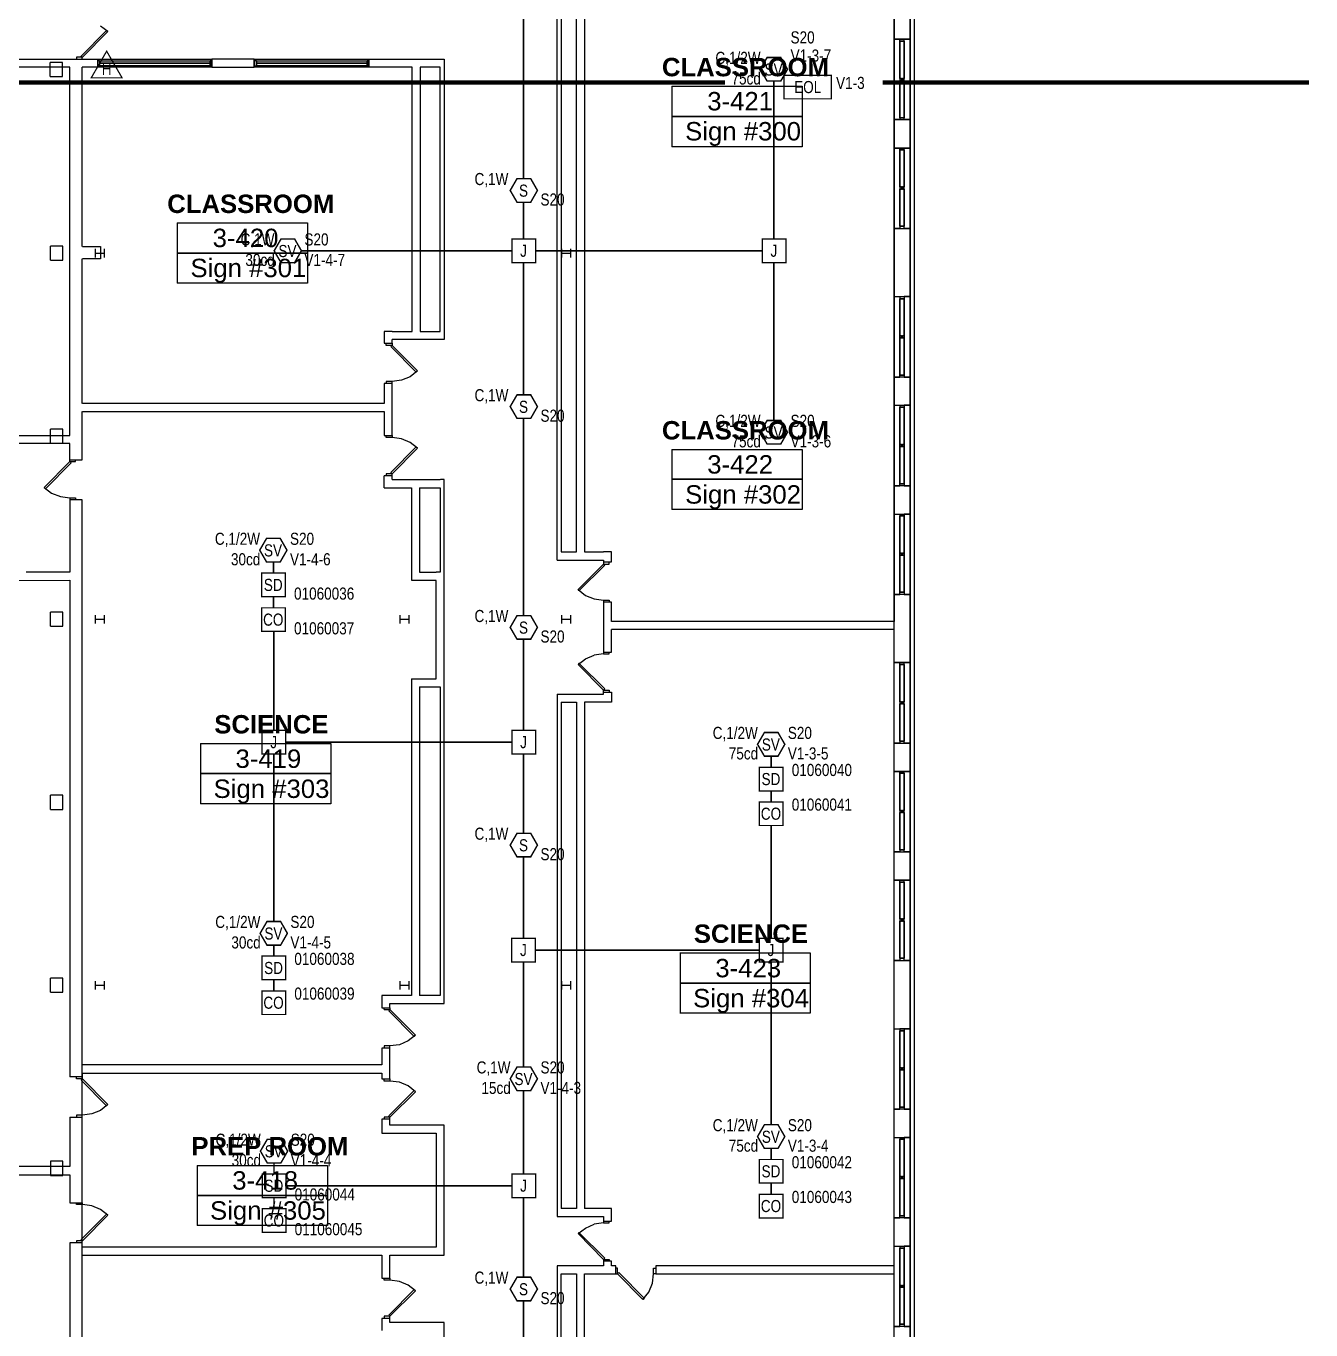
# Model space of a CAD drawing. Header units: inches. Extents: x 10004 to 17737, y 28227 to 35905.
# Drawn here: x 16164 to 17437, y 30074 to 31366 of the extents above; entities that cross this region are included whole.
import ezdxf
from ezdxf.enums import TextEntityAlignment as Align

# ---------------------------------------------------------------- set-up
doc = ezdxf.new("R2010")
doc.units = ezdxf.units.IN
doc.header["$LTSCALE"] = 0.25
doc.header["$MEASUREMENT"] = 0
for name, color, linetype in [('BACKGROUND', 8, 'Continuous'), ('CO DETECTOR', 1, 'Continuous'), ('CONDUIT', 6, 'Continuous'), ('DOOR HOLDER', 1, 'Continuous'), ('EOL', 1, 'Continuous'), ('JUNCTION BOX', 1, 'Continuous'), ('SMOKE DETECTOR', 1, 'Continuous'), ('SPEAKER', 1, 'Continuous'), ('SPEAKER STROBE', 1, 'Continuous')]:
    doc.layers.add(name, color=color, linetype=linetype)
doc.styles.add('Arial', font='arial.ttf', dxfattribs={"width": 0.8})
doc.styles.add('PDF Arial', font='arial.ttf')
doc.styles.add('PDF Arial Bold', font='arialbd.ttf')

# ---------------------------------------------------------------- blocks, each defined once
blk = doc.blocks.new('SIGA-COD')
at = {"layer": 'CO DETECTOR', "const_width": 1.3}
blk.add_lwpolyline([(-11.5, -11.7), (-11.5, 11.7), (11.9, 11.7), (11.9, -11.7)], close=True, dxfattribs=at)
at = {"layer": 'CO DETECTOR', "style": 'Arial', "width": 0.8}
blk.add_text('CO', height=12, dxfattribs=at).set_placement((0, 0), align=Align.MIDDLE)
for tag, p in [('ADDRESS', (20.6, 9)), ('ZONE', (20.6, -8.6))]:
    blk.add_attdef(tag, text='', height=12, dxfattribs=at).set_placement(p, align=Align.MIDDLE_LEFT)
blk.add_attdef('SUBSCRIPT', text='', height=12, dxfattribs=at).set_placement((-16.6, -9), align=Align.MIDDLE_RIGHT)
blk = doc.blocks.new('GC-S7')
at = {"layer": 'SPEAKER', "const_width": 1.46}
blk.add_lwpolyline([(13.8, 0.2), (7.1, 11.9), (-6.4, 11.9), (-13.2, 0.2), (-6.4, -11.5), (7.1, -11.5)], close=True, dxfattribs=at)
at = {"layer": 'SPEAKER', "style": 'Arial', "width": 0.8}
blk.add_text('S', height=12, dxfattribs=at).set_placement((0, 0), align=Align.MIDDLE)
for tag, p in [('C', (-15, 11.5)), ('1/2W', (-14.7, -8.8))]:
    blk.add_attdef(tag, text='', height=12, dxfattribs=at).set_placement(p, align=Align.MIDDLE_RIGHT)
blk.add_attdef('Speaker_Circuit', text='', height=12, dxfattribs=at).set_placement((16.8, -8.8), align=Align.MIDDLE_LEFT)
blk = doc.blocks.new('150X-AQN5')
at = {"layer": 'DOOR HOLDER', "const_width": 1.25}
blk.add_lwpolyline([(15.3, -8.8), (0, 17.6), (-15.3, -8.8)], close=True, dxfattribs=at)
at = {"layer": 'DOOR HOLDER', "style": 'Arial', "width": 0.8}
blk.add_text('H', height=12, dxfattribs=at).set_placement((0, 0), align=Align.MIDDLE)
blk.add_attdef('SUBSCRIPT', text='', height=12, dxfattribs=at).set_placement((11.4, 10.5), align=Align.MIDDLE_LEFT)
blk = doc.blocks.new('GC-S7VM')
at = {"layer": 'SPEAKER STROBE', "const_width": 1.46}
blk.add_lwpolyline([(13.8, 0.2), (7.1, 11.9), (-6.4, 11.9), (-13.2, 0.2), (-6.4, -11.5), (7.1, -11.5)], close=True, dxfattribs=at)
at = {"layer": 'SPEAKER STROBE', "style": 'Arial', "width": 0.8}
blk.add_text('SV', height=12, dxfattribs=at).set_placement((0, 0), align=Align.MIDDLE)
for tag, p in [('C', (-12.9, 11.5)), ('CANDELA', (-12.6, -8.8)), ('1/2W', (-12.6, -29.2))]:
    blk.add_attdef(tag, text='', height=12, dxfattribs=at).set_placement(p, align=Align.MIDDLE_RIGHT)
for tag, p in [('Speaker_Circuit', (16.8, 11.5)), ('Visual_Circuit', (16.8, -8.8))]:
    blk.add_attdef(tag, text='', height=12, dxfattribs=at).set_placement(p, align=Align.MIDDLE_LEFT)
blk = doc.blocks.new('SIGA-PD')
at = {"layer": 'SMOKE DETECTOR', "const_width": 1.3}
blk.add_lwpolyline([(-11.5, -11.7), (-11.5, 11.7), (11.9, 11.7), (11.9, -11.7)], close=True, dxfattribs=at)
at = {"layer": 'SMOKE DETECTOR', "style": 'Arial', "width": 0.8}
blk.add_text('SD', height=12, dxfattribs=at).set_placement((0, 0), align=Align.MIDDLE)
for tag, p in [('ADDRESS', (20.6, 9)), ('ZONE', (20.6, -8.6))]:
    blk.add_attdef(tag, text='', height=12, dxfattribs=at).set_placement(p, align=Align.MIDDLE_LEFT)
blk.add_attdef('SUBSCRIPT', text='', height=12, dxfattribs=at).set_placement((-16.6, -9), align=Align.MIDDLE_RIGHT)
blk = doc.blocks.new('JUNCTION BOX')
at = {"const_width": 1.3}
blk.add_lwpolyline([(-11.5, -11.7), (-11.5, 11.7), (11.9, 11.7), (11.9, -11.7)], close=True, dxfattribs=at)
at = {"style": 'Arial', "width": 0.8}
blk.add_text('J', height=12, dxfattribs=at).set_placement((0, 0), align=Align.MIDDLE)
blk.add_attdef('SUBSCRIPT', text='', height=12, dxfattribs=at).set_placement((-16.6, -9), align=Align.MIDDLE_RIGHT)
blk = doc.blocks.new('EOLR')
at = {"layer": 'EOL', "const_width": 1.25}
blk.add_lwpolyline([(-23.4, 11.7), (23.4, 11.7), (23.4, -11.7), (-23.4, -11.7)], close=True, dxfattribs=at)
at = {"layer": 'EOL', "style": 'Arial', "width": 0.8}
blk.add_text('EOL', height=12, dxfattribs=at).set_placement((0, 0), align=Align.MIDDLE)
for tag, p in [('CIRCUIT#', (28.6, 10.9)), ('EOL_VALUE', (28.9, -9.4))]:
    blk.add_attdef(tag, text='', height=12, dxfattribs=at).set_placement(p, align=Align.MIDDLE_LEFT)

msp = doc.modelspace()

# ---------------------------------------------------------------- linework, layer by layer
at = {"lineweight": 0, "const_width": 4}
for points in [[(15716, 31309.8), (16856.6, 31309.8)], [(15716, 31309.8), (16856.6, 31309.8)], [(17012.5, 31309.8), (17434.8, 31309.8)], [(17012.5, 31309.8), (17434.8, 31309.8)]]:
    msp.add_lwpolyline(points, dxfattribs=at)
at = {"layer": 'BACKGROUND'}
for points in [[(17044.1, 28953), (17044.1, 31496.3), (17039.9, 31492.2)], [(17040, 31492.1), (17040, 28957.2)], [(17024.1, 31480.1), (16962.6, 31480.1), (17024.1, 31480.1), (17024.1, 31460.3), (17024.1, 31380.7), (17024.1, 31352.6), (17024.1, 31273), (17024.1, 31244.9), (17024.1, 31165.3), (17024.1, 31097.8), (17024.1, 31018.1), (17024.1, 30990.1), (17024.1, 30910.4), (17024.1, 30882.4), (17024.1, 30802.7), (17024.1, 30776), (16744, 30776)], [(16690.2, 30836.8), (16690.2, 30844.8), (16690.2, 31413.5), (16690.2, 31421.4)], [(16694.3, 30844.8), (16709.3, 30844.8), (16709.3, 31413.5), (16694.3, 31413.5)], [(16694.3, 31413.5), (16694.3, 30844.8)], [(16717.3, 31413.5), (16717.3, 30844.8)], [(17040, 30010.1), (17040, 30077.6), (17040, 30157.3), (17040, 30185.3), (17040, 30265), (17040, 30293), (17040, 30372.6), (17040, 30440.2), (17040, 30519.8), (17040, 30547.9), (17040, 30627.5), (17040, 30655.5), (17040, 30735.2), (17040, 30802.7), (17040, 30882.4), (17040, 30910.4), (17040, 30990.1), (17040, 31018.1), (17040, 31097.7), (17040, 31165.3), (17040, 31244.9), (17040, 31273), (17040, 31352.6), (17040, 31380.6)], [(16218.7, 31336), (16243.8, 31361.2)], [(16243.8, 31361.2), (16245.1, 31360.3), (16220, 31334.8)], [(16245.1, 31360.3), (16237.8, 31365.7)], [(17024, 31352.6), (17040, 31352.6), (17033.9, 31352.6)], [(17029.8, 31313.7), (17029.8, 31350.7), (17029.8, 31313.7), (17029.8, 31350.7), (17029.8, 31352.6), (17024.1, 31352.6)], [(17033.9, 31350.7), (17033.9, 31313.8), (17032.4, 31313.8), (17033.9, 31313.8), (17033.9, 31350.7), (17029.8, 31350.7), (17033.9, 31350.7), (17033.9, 31352.6), (17029.8, 31352.6)], [(17029.8, 31350.7), (17029.8, 31313.7), (17029.8, 31311.8)], [(17029.8, 31313.8), (17033.9, 31313.8), (17033.9, 31350.7), (17029.8, 31350.7), (17033.9, 31350.7), (17033.9, 31313.8)], [(15879.1, 31332.9), (16207.5, 31332.9)], [(16188.1, 31315.7), (16200.2, 31315.7), (16200.2, 31329.7), (16188.1, 31329.7)], [(16188.1, 31315.6), (16188.1, 31329.7)], [(16207.5, 31332.9), (16219.9, 31332.9), (16219.9, 31334.8), (16214.2, 31334.8)], [(16214.2, 31334.8), (16214.2, 31332.9)], [(16219.9, 31334.8), (16218.7, 31336.1)], [(16219.9, 31332.9), (16234.9, 31332.9), (16234.9, 31331.3), (16234.9, 31326.2), (16234.9, 31324.9), (16219.9, 31324.9)], [(16234.9, 31332.9), (16348.3, 31332.9), (16348.3, 31324.9), (16234.9, 31324.9)], [(16234.9, 31332.9), (16234.9, 31324.9)], [(16234.9, 31326.2), (16236.8, 31326.2), (16236.8, 31331.3), (16236.8, 31326.2)], [(16236.8, 31331.3), (16234.9, 31331.3)], [(16236.8, 31331.3), (16346.4, 31331.3), (16346.4, 31326.2), (16236.8, 31326.2)], [(16348.3, 31332.9), (16348.3, 31331.3), (16346.4, 31331.3)], [(16346.4, 31326.2), (16346.4, 31331.3)], [(16348.3, 31324.9), (16390.1, 31324.9), (16390.1, 31326.2), (16390.1, 31331.3), (16390.1, 31332.9), (16348.3, 31332.9)], [(16348.3, 31326.2), (16348.3, 31331.3)], [(16390, 31332.9), (16503.8, 31332.9), (16503.8, 31324.9), (16390, 31324.9)], [(16390.1, 31332.9), (16390.1, 31324.9)], [(16390.1, 31326.2), (16392.3, 31326.2), (16392.3, 31331.3), (16392.3, 31326.2)], [(16392.3, 31331.3), (16390.1, 31331.3)], [(16392.3, 31331.3), (16501.9, 31331.3), (16501.9, 31326.2), (16392.3, 31326.2)], [(16503.8, 31332.9), (16503.8, 31331.3), (16501.9, 31331.3)], [(16501.9, 31326.2), (16501.9, 31331.3)], [(16503.8, 31332.9), (16578.4, 31332.9), (16578.4, 31324.9), (16578.4, 31063.3), (16578.4, 31055.4), (16526.7, 31055.4)], [(16503.8, 31326.2), (16503.8, 31331.3)], [(15879.1, 30960.1), (16207.5, 30960.1), (16207.5, 31324.9), (15879.1, 31324.9)], [(16219.9, 31147.4), (16219.9, 31324.9)], [(16346.4, 31329.1), (16236.8, 31329.1), (16346.4, 31329.1), (16346.4, 31328.7), (16236.8, 31328.7)], [(16236.8, 31329), (16236.8, 31328.7)], [(16346.4, 31326.2), (16348.3, 31326.2), (16348.3, 31324.9)], [(16501.9, 31329), (16392.3, 31329), (16501.9, 31329), (16501.9, 31328.7), (16392.3, 31328.7)], [(16392.3, 31329), (16392.3, 31328.7)], [(16501.9, 31326.2), (16503.8, 31326.2), (16503.8, 31324.9)], [(16526.7, 31063.3), (16546.5, 31063.3), (16546.5, 31324.9), (16503.8, 31324.9)], [(16554.4, 31063.3), (16574.5, 31063.3), (16574.5, 31324.9), (16554.4, 31324.9)], [(16554.5, 31324.9), (16554.5, 31063.3)], [(16803.9, 31306.1), (16932.9, 31306.1), (16932.9, 31276.2), (16803.9, 31276.2), (16932.9, 31276.2), (16932.9, 31246.2), (16803.9, 31246.2)], [(16803.9, 31306.1), (16803.9, 31276.1), (16803.9, 31246.2)], [(17029.8, 31274.9), (17029.8, 31311.8), (17029.8, 31274.9), (17029.8, 31311.8), (17029.8, 31274.9), (17029.8, 31273), (17024.1, 31273)], [(17031.4, 31313.8), (17029.8, 31313.8), (17031.4, 31313.8), (17031.4, 31311.8), (17029.8, 31311.8), (17031.4, 31311.8), (17029.8, 31311.8)], [(17029.8, 31313.8), (17031.4, 31313.8), (17031.4, 31311.8)], [(17029.8, 31273), (17033.9, 31273), (17033.9, 31274.9), (17029.8, 31274.9), (17033.9, 31274.9), (17033.9, 31311.8), (17029.8, 31311.8)], [(17033.9, 31274.9), (17029.8, 31274.9), (17033.9, 31274.9), (17033.9, 31311.8), (17032.4, 31311.8)], [(17033.9, 31311.8), (17033.9, 31274.9), (17033.9, 31311.8), (17032.4, 31311.8), (17033.9, 31311.8), (17033.9, 31313.8), (17032.4, 31313.8)], [(17024, 31273), (17040, 31273), (17033.9, 31273)], [(17024, 31244.9), (17040, 31244.9), (17033.9, 31244.9)], [(17029.8, 31206.4), (17029.8, 31243), (17029.8, 31206.4), (17029.8, 31243), (17029.8, 31244.9), (17024.1, 31244.9)], [(17033.9, 31243), (17033.9, 31206.4), (17032.4, 31206.4), (17033.9, 31206.4), (17033.9, 31243), (17029.8, 31243), (17033.9, 31243), (17033.9, 31244.9), (17029.8, 31244.9)], [(17029.8, 31243), (17029.8, 31206.4), (17029.8, 31204.2)], [(17029.8, 31206.4), (17033.9, 31206.4), (17033.9, 31243), (17029.8, 31243), (17033.9, 31243), (17033.9, 31206.4)], [(17029.8, 31167.5), (17029.8, 31204.2), (17029.8, 31167.5), (17029.8, 31204.2), (17029.8, 31167.5), (17029.8, 31165.3), (17024.1, 31165.3)], [(17031.4, 31206.4), (17029.8, 31206.4), (17031.4, 31206.4), (17031.4, 31204.2), (17029.8, 31204.2), (17031.4, 31204.2), (17029.8, 31204.2)], [(17029.8, 31206.4), (17031.4, 31206.4), (17031.4, 31204.2)], [(17029.8, 31165.3), (17033.9, 31165.3), (17033.9, 31167.5), (17029.8, 31167.5), (17033.9, 31167.5), (17033.9, 31204.2), (17029.8, 31204.2)], [(17033.9, 31167.5), (17029.8, 31167.5), (17033.9, 31167.5), (17033.9, 31204.2), (17032.4, 31204.2)], [(17033.9, 31204.2), (17033.9, 31167.5), (17033.9, 31204.2), (17032.4, 31204.2), (17033.9, 31204.2), (17033.9, 31206.4), (17032.4, 31206.4)], [(16313.9, 31170.7), (16442.9, 31170.7), (16442.9, 31140.7), (16313.9, 31140.7), (16442.9, 31140.7), (16442.9, 31111.1), (16313.9, 31111.1)], [(16313.9, 31170.7), (16313.9, 31140.8), (16313.9, 31111.1)], [(17024, 31165.3), (17040, 31165.3), (17033.9, 31165.3)], [(16188.4, 31133.8), (16200.5, 31133.8), (16200.5, 31147.8), (16188.4, 31147.8)], [(16188.4, 31133.8), (16188.4, 31147.8)], [(16220, 31147.5), (16237.8, 31147.5), (16237.8, 31135), (16220, 31135)], [(16233, 31136.6), (16233, 31144.9)], [(16233, 31140.8), (16241.9, 31140.8)], [(16241.9, 31136.6), (16241.9, 31144.9)], [(16694.9, 31136.6), (16694.9, 31144.9)], [(16694.9, 31140.8), (16703.9, 31140.8)], [(16703.9, 31136.6), (16703.9, 31144.9)], [(16219.9, 30992), (16219.9, 31135)], [(17024, 31097.7), (17040, 31097.7), (17033.9, 31097.7)], [(17024.1, 31097.7), (17029.8, 31097.7), (17029.8, 31095.5), (17029.8, 31058.9), (17029.8, 31095.5), (17029.8, 31058.9), (17029.8, 31095.5)], [(17029.8, 31097.8), (17033.9, 31097.8), (17033.9, 31095.5), (17029.8, 31095.5), (17033.9, 31095.5), (17029.8, 31095.5), (17033.9, 31095.5), (17033.9, 31058.9), (17032.4, 31058.9), (17033.9, 31058.9), (17033.9, 31057), (17032.4, 31057), (17033.9, 31057), (17032.4, 31057)], [(17029.8, 31058.9), (17033.9, 31058.9), (17033.9, 31095.5), (17033.9, 31058.9)], [(17032.4, 31058.9), (17033.9, 31058.9), (17033.9, 31095.5)], [(16518.8, 31063.3), (16518.8, 31051.6)], [(16526.7, 31063.3), (16518.8, 31063.3)], [(17031.4, 31057), (17029.8, 31057), (17031.4, 31057), (17031.4, 31058.9), (17029.8, 31058.9), (17031.4, 31058.9), (17029.8, 31058.9)], [(17029.8, 31020), (17029.8, 31057), (17029.8, 31058.9)], [(17031.4, 31058.9), (17031.4, 31057), (17029.8, 31057)], [(16518.8, 31051.6), (16526.7, 31051.6), (16526.7, 31055.4)], [(16526.7, 31051.6), (16526.7, 31049.3), (16521, 31049.3)], [(16521, 31049.3), (16521, 31051.5)], [(16526.7, 31049.3), (16525.5, 31048.4)], [(16525.5, 31048.4), (16550.6, 31022.9)], [(16550.7, 31022.9), (16551.9, 31024.2), (16526.8, 31049.3)], [(17024.1, 31018.1), (17029.8, 31018.1), (17029.8, 31020), (17029.8, 31057), (17029.8, 31020), (17029.8, 31057)], [(17029.8, 31057), (17033.9, 31057), (17033.9, 31020), (17029.8, 31020), (17033.9, 31020), (17033.9, 31018.1), (17029.8, 31018.1)], [(17033.9, 31020), (17033.9, 31057)], [(16551.9, 31024.2), (16544.6, 31018.4)], [(16518.8, 31011.7), (16518.8, 30992), (16220, 30992)], [(16518.8, 30960.1), (16526.7, 30960.1), (16526.7, 31011.7), (16518.8, 31011.7)], [(16521, 31013.6), (16521, 31011.7)], [(16526.7, 31011.7), (16526.7, 31013.6), (16521, 31013.6)], [(16536, 31014.9), (16526.7, 31013.6)], [(16544.6, 31018.4), (16536, 31014.9)], [(17033.9, 31018.1), (17040, 31018.1), (17024, 31018.1)], [(16207.5, 30936.2), (16219.9, 30936.2), (16219.9, 30984)], [(16220, 30984), (16518.8, 30984), (16518.8, 30960.1)], [(17024, 30990.1), (17040, 30990.1), (17033.9, 30990.1)], [(17024.1, 30990.1), (17029.8, 30990.1), (17029.8, 30988.2), (17029.8, 30951.2), (17029.8, 30988.2), (17029.8, 30951.2), (17029.8, 30988.2)], [(17029.8, 30990.1), (17033.9, 30990.1), (17033.9, 30988.2), (17029.8, 30988.2), (17033.9, 30988.2), (17029.8, 30988.2), (17033.9, 30988.2), (17033.9, 30951.2), (17032.4, 30951.2), (17033.9, 30951.2), (17033.9, 30949.3), (17032.4, 30949.3), (17033.9, 30949.3), (17032.4, 30949.3)], [(17029.8, 30951.2), (17033.9, 30951.2), (17033.9, 30988.2), (17033.9, 30951.2)], [(17032.4, 30951.2), (17033.9, 30951.2), (17033.9, 30988.2)], [(16188.4, 30952.5), (16200.5, 30952.5), (16200.5, 30966.5), (16188.4, 30966.5)], [(16188.4, 30952.5), (16188.4, 30966.5)], [(16521, 30958.2), (16521, 30960.1)], [(16526.7, 30960.1), (16526.7, 30958.2), (16521, 30958.2)], [(16536, 30956.9), (16526.7, 30958.2)], [(16544.6, 30953.4), (16536, 30956.9)], [(16182.1, 30908.8), (16207.5, 30934.3), (16207.5, 30936.2), (16207.5, 30952.2), (15978.8, 30952.2)], [(16525.5, 30923.5), (16550.6, 30949)], [(16550.7, 30949), (16551.9, 30947.7), (16526.8, 30922.2)], [(16551.9, 30947.7), (16544.6, 30953.4)], [(16803.9, 30946.4), (16932.9, 30946.4), (16932.9, 30916.8), (16803.9, 30916.8), (16932.9, 30916.8), (16932.9, 30886.8), (16803.9, 30886.8)], [(16803.9, 30946.4), (16803.9, 30916.8), (16803.9, 30886.8)], [(17024.1, 30910.4), (17029.8, 30910.4), (17029.8, 30912.3), (17029.8, 30949.3), (17029.8, 30912.3), (17029.8, 30949.3)], [(17031.4, 30949.3), (17029.8, 30949.3), (17031.4, 30949.3), (17031.4, 30951.2), (17029.8, 30951.2), (17031.4, 30951.2), (17029.8, 30951.2)], [(17029.8, 30912.3), (17029.8, 30949.3), (17029.8, 30951.2)], [(17031.4, 30951.2), (17031.4, 30949.3), (17029.8, 30949.3)], [(17029.8, 30949.3), (17033.9, 30949.3), (17033.9, 30912.3), (17029.8, 30912.3), (17033.9, 30912.3), (17033.9, 30910.4), (17029.8, 30910.4)], [(17033.9, 30912.3), (17033.9, 30949.3)], [(16207.5, 30934.3), (16208.8, 30933), (16183.3, 30907.5)], [(16207.5, 30934.3), (16213.2, 30934.3), (16213.2, 30936.2)], [(16518.8, 30908.5), (16518.8, 30916.5), (16518.8, 30920.3)], [(16526.7, 30916.5), (16526.7, 30920.3), (16518.8, 30920.3)], [(16521, 30922.2), (16521, 30920.3)], [(16526.7, 30920.3), (16526.7, 30922.2), (16521, 30922.2)], [(16524.5, 30397.5), (16578.4, 30397.5), (16578.4, 30405.5), (16578.4, 30711.3), (16578.4, 30719.3), (16578.4, 30824.7), (16578.4, 30916.5), (16574.6, 30916.5)], [(16526.7, 30922.2), (16525.5, 30923.5)], [(16526.7, 30916.5), (16574.5, 30916.5)], [(16183.3, 30907.5), (16182, 30908.8)], [(16182, 30908.8), (16189.4, 30903.1)], [(16189.4, 30903.1), (16198.3, 30899.6)], [(16518.8, 30908.5), (16545.8, 30908.5), (16545.8, 30824.7), (16545.8, 30816.8)], [(16553.8, 30908.5), (16574.5, 30908.5), (16574.5, 30824.7), (16570.4, 30824.7)], [(16553.8, 30908.5), (16553.8, 30824.7)], [(17033.9, 30910.4), (17040, 30910.4), (17024, 30910.4)], [(16198.3, 30899.6), (16207.5, 30898.3), (16207.5, 30896.4), (16207.5, 30824.7), (16164.2, 30824.7)], [(16207.5, 30898.3), (16213.2, 30898.3), (16213.2, 30896.4)], [(16219.9, 30896.4), (16207.5, 30896.4)], [(17024, 30882.4), (17040, 30882.4), (17033.9, 30882.4)], [(17024.1, 30882.4), (17029.8, 30882.4), (17029.8, 30880.5), (17029.8, 30843.5), (17029.8, 30880.5), (17029.8, 30843.5), (17029.8, 30880.5)], [(17029.8, 30882.4), (17033.9, 30882.4), (17033.9, 30880.5), (17029.8, 30880.5), (17033.9, 30880.5), (17029.8, 30880.5), (17033.9, 30880.5), (17033.9, 30843.5), (17032.4, 30843.5), (17033.9, 30843.5), (17033.9, 30841.6), (17032.4, 30841.6), (17033.9, 30841.6), (17032.4, 30841.6)], [(17029.8, 30843.5), (17033.9, 30843.5), (17033.9, 30880.5), (17033.9, 30843.5)], [(17032.4, 30843.5), (17033.9, 30843.5), (17033.9, 30880.5)], [(16717.3, 30844.8), (16736.1, 30844.8)], [(16736, 30834.9), (16744, 30834.9), (16744, 30844.8), (16736, 30844.8)], [(17024.1, 30802.7), (17029.8, 30802.7), (17029.8, 30805), (17029.8, 30841.6), (17029.8, 30805), (17029.8, 30841.6)], [(17031.4, 30841.6), (17029.8, 30841.6), (17031.4, 30841.6), (17031.4, 30843.5), (17029.8, 30843.5), (17031.4, 30843.5), (17029.8, 30843.5)], [(17029.8, 30805), (17029.8, 30841.6), (17029.8, 30843.5)], [(17031.4, 30843.5), (17031.4, 30841.6), (17029.8, 30841.6)], [(17029.8, 30841.6), (17033.9, 30841.6), (17033.9, 30805), (17029.8, 30805), (17033.9, 30805), (17033.9, 30802.7), (17029.8, 30802.7)], [(17033.9, 30805), (17033.9, 30841.6)], [(16690.2, 30836.8), (16736.1, 30836.8), (16736.1, 30834.9), (16736.1, 30832.7), (16710.9, 30807.5)], [(16736.1, 30832.7), (16737.3, 30831.7), (16711.8, 30806.2)], [(16736, 30832.7), (16741.8, 30832.7), (16741.8, 30834.9)], [(16207.5, 30816.8), (16207.5, 30324.9)], [(16545.8, 30719.3), (16570.4, 30719.3), (16570.4, 30816.7), (16545.8, 30816.7)], [(16553.8, 30824.7), (16570.4, 30824.7)], [(16711.8, 30806.2), (16710.9, 30807.5)], [(16710.9, 30807.5), (16718.2, 30801.8)], [(16718.2, 30801.8), (16726.8, 30798.3)], [(17033.9, 30802.7), (17040, 30802.7), (17024, 30802.7)], [(16726.8, 30798.3), (16736.1, 30797), (16736.1, 30795.1), (16736.1, 30745.7), (16736.1, 30743.8), (16726.8, 30742.5)], [(16736, 30797), (16741.8, 30797), (16741.8, 30795.1)], [(16744, 30776), (16744, 30795.1), (16736, 30795.1)], [(16188.4, 30771.2), (16200.5, 30771.2), (16200.5, 30785.2), (16188.4, 30785.2)], [(16188.4, 30771.2), (16188.4, 30785.2)], [(16233, 30774.1), (16233, 30782.3)], [(16233, 30778.2), (16241.9, 30778.2)], [(16241.9, 30774.1), (16241.9, 30782.3)], [(16534.7, 30774.1), (16534.7, 30782.3)], [(16534.7, 30778.2), (16543.6, 30778.2)], [(16543.6, 30774.1), (16543.6, 30782.3)], [(16694.9, 30774.1), (16694.9, 30782.3)], [(16694.9, 30778.2), (16703.9, 30778.2)], [(16703.9, 30774.1), (16703.9, 30782.3)], [(16736, 30745.7), (16744, 30745.7), (16744, 30768)], [(17024.1, 30010.1), (17024.1, 30077.6), (17024.1, 30157.3), (17024.1, 30185.3), (17024.1, 30265), (17024.1, 30293), (17024.1, 30372.7), (17024.1, 30440.2), (17024.1, 30519.8), (17024.1, 30547.9), (17024.1, 30627.5), (17024.1, 30655.6), (17024.1, 30735.2), (17024.1, 30768), (16744, 30768)], [(16710.9, 30733.3), (16718.2, 30739)], [(16718.2, 30739), (16726.8, 30742.5)], [(16736, 30743.8), (16741.8, 30743.8), (16741.8, 30745.7)], [(17024, 30735.2), (17040, 30735.2), (17033.9, 30735.2)], [(17029.8, 30696.3), (17029.8, 30733.3), (17029.8, 30696.3), (17029.8, 30733.3), (17029.8, 30735.2), (17024.1, 30735.2)], [(17033.9, 30733.3), (17033.9, 30696.3), (17032.4, 30696.3), (17033.9, 30696.3), (17033.9, 30733.3), (17029.8, 30733.3), (17033.9, 30733.3), (17033.9, 30735.2), (17029.8, 30735.2)], [(16690.2, 30704), (16736.1, 30704), (16736.1, 30705.9), (16736.1, 30708.1), (16710.9, 30733.3)], [(16711.8, 30734.6), (16710.9, 30733.3)], [(16736.1, 30708.1), (16737.3, 30709.1), (16711.8, 30734.6)], [(17029.8, 30733.3), (17029.8, 30696.3), (17029.8, 30694.4)], [(17029.8, 30696.3), (17033.9, 30696.3), (17033.9, 30733.3), (17029.8, 30733.3), (17033.9, 30733.3), (17033.9, 30696.3)], [(16545.8, 30719.3), (16545.8, 30711.3), (16545.8, 30405.5), (16524.5, 30405.5)], [(16553.8, 30711.3), (16574.5, 30711.3), (16574.5, 30405.5), (16553.8, 30405.5)], [(16553.8, 30711.3), (16553.8, 30405.5)], [(16690.2, 30704), (16690.2, 30696), (16690.2, 30194.6), (16690.2, 30186.6)], [(16736, 30705.9), (16744, 30705.9), (16744, 30704), (16744, 30696), (16717.2, 30696)], [(16736, 30708.1), (16741.8, 30708.1), (16741.8, 30705.9)], [(16694.3, 30696), (16709.3, 30696), (16709.3, 30194.6), (16694.3, 30194.6)], [(16694.3, 30696), (16694.3, 30194.6)], [(16717.3, 30696), (16717.3, 30194.6)], [(17029.8, 30657.5), (17029.8, 30694.4), (17029.8, 30657.5), (17029.8, 30694.4), (17029.8, 30657.5), (17029.8, 30655.6), (17024.1, 30655.6)], [(17031.4, 30696.3), (17029.8, 30696.3), (17031.4, 30696.3), (17031.4, 30694.4), (17029.8, 30694.4), (17031.4, 30694.4), (17029.8, 30694.4)], [(17029.8, 30696.3), (17031.4, 30696.3), (17031.4, 30694.4)], [(17029.8, 30655.6), (17033.9, 30655.6), (17033.9, 30657.5), (17029.8, 30657.5), (17033.9, 30657.5), (17033.9, 30694.4), (17029.8, 30694.4)], [(17033.9, 30657.5), (17029.8, 30657.5), (17033.9, 30657.5), (17033.9, 30694.4), (17032.4, 30694.4)], [(17033.9, 30694.4), (17033.9, 30657.5), (17033.9, 30694.4), (17032.4, 30694.4), (17033.9, 30694.4), (17033.9, 30696.3), (17032.4, 30696.3)], [(16336.8, 30655.2), (16336.8, 30625.3), (16336.8, 30595.3)], [(16336.9, 30655.2), (16465.9, 30655.2), (16465.9, 30625.3), (16336.9, 30625.3), (16465.9, 30625.3), (16465.9, 30595.3), (16336.9, 30595.3)], [(17024, 30655.5), (17040, 30655.5), (17033.9, 30655.5)], [(17024, 30627.5), (17040, 30627.5), (17033.9, 30627.5)], [(17029.8, 30588.6), (17029.8, 30625.6), (17029.8, 30588.6), (17029.8, 30625.6), (17029.8, 30627.5), (17024.1, 30627.5)], [(17033.9, 30625.6), (17033.9, 30588.7), (17032.4, 30588.7), (17033.9, 30588.7), (17033.9, 30625.6), (17029.8, 30625.6), (17033.9, 30625.6), (17033.9, 30627.5), (17029.8, 30627.5)], [(17029.8, 30625.6), (17029.8, 30588.6), (17029.8, 30586.7)], [(17029.8, 30588.7), (17033.9, 30588.7), (17033.9, 30625.6), (17029.8, 30625.6), (17033.9, 30625.6), (17033.9, 30588.7)], [(16188.4, 30589.9), (16188.4, 30604)], [(16188.4, 30589.9), (16200.5, 30589.9), (16200.5, 30603.9), (16188.4, 30603.9)], [(17029.8, 30549.8), (17029.8, 30586.7), (17029.8, 30549.8), (17029.8, 30586.7), (17029.8, 30549.8), (17029.8, 30547.9), (17024.1, 30547.9)], [(17031.4, 30588.7), (17029.8, 30588.7), (17031.4, 30588.7), (17031.4, 30586.7), (17029.8, 30586.7), (17031.4, 30586.7), (17029.8, 30586.7)], [(17029.8, 30588.7), (17031.4, 30588.7), (17031.4, 30586.7)], [(17029.8, 30547.9), (17033.9, 30547.9), (17033.9, 30549.8), (17029.8, 30549.8), (17033.9, 30549.8), (17033.9, 30586.7), (17029.8, 30586.7)], [(17033.9, 30549.8), (17029.8, 30549.8), (17033.9, 30549.8), (17033.9, 30586.7), (17032.4, 30586.7)], [(17033.9, 30586.7), (17033.9, 30549.8), (17033.9, 30586.7), (17032.4, 30586.7), (17033.9, 30586.7), (17033.9, 30588.7), (17032.4, 30588.7)], [(17024, 30547.9), (17040, 30547.9), (17033.9, 30547.9)], [(17024, 30519.8), (17040, 30519.8), (17033.9, 30519.8)], [(17029.8, 30481.3), (17029.8, 30517.9), (17029.8, 30481.3), (17029.8, 30517.9), (17029.8, 30519.8), (17024.1, 30519.8)], [(17033.9, 30517.9), (17033.9, 30481.3), (17032.4, 30481.3), (17033.9, 30481.3), (17033.9, 30517.9), (17029.8, 30517.9), (17033.9, 30517.9), (17033.9, 30519.8), (17029.8, 30519.8)], [(17029.8, 30517.9), (17029.8, 30481.3), (17029.8, 30479.1)], [(17029.8, 30481.3), (17033.9, 30481.3), (17033.9, 30517.9), (17029.8, 30517.9), (17033.9, 30517.9), (17033.9, 30481.3)], [(17029.8, 30442.4), (17029.8, 30479.1), (17029.8, 30442.4), (17029.8, 30479.1), (17029.8, 30442.4), (17029.8, 30440.2), (17024.1, 30440.2)], [(17031.4, 30481.3), (17029.8, 30481.3), (17031.4, 30481.3), (17031.4, 30479.1), (17029.8, 30479.1), (17031.4, 30479.1), (17029.8, 30479.1)], [(17029.8, 30481.3), (17031.4, 30481.3), (17031.4, 30479.1)], [(17029.8, 30440.2), (17033.9, 30440.2), (17033.9, 30442.4), (17029.8, 30442.4), (17033.9, 30442.4), (17033.9, 30479.1), (17029.8, 30479.1)], [(17033.9, 30442.4), (17029.8, 30442.4), (17033.9, 30442.4), (17033.9, 30479.1), (17032.4, 30479.1)], [(17033.9, 30479.1), (17033.9, 30442.4), (17033.9, 30479.1), (17032.4, 30479.1), (17033.9, 30479.1), (17033.9, 30481.3), (17032.4, 30481.3)], [(16811.8, 30447.8), (16940.9, 30447.8), (16940.9, 30417.9), (16811.8, 30417.9), (16940.9, 30417.9), (16940.9, 30387.9), (16811.8, 30387.9)], [(16811.9, 30447.8), (16811.9, 30417.9), (16811.9, 30387.9)], [(17024, 30440.2), (17040, 30440.2), (17033.9, 30440.2)], [(16188.4, 30408.7), (16200.5, 30408.7), (16200.5, 30422.7), (16188.4, 30422.7)], [(16188.4, 30408.7), (16188.4, 30422.7)], [(16233, 30411.5), (16233, 30419.8)], [(16233, 30415.7), (16241.9, 30415.7)], [(16241.9, 30411.5), (16241.9, 30419.8)], [(16534.7, 30411.5), (16534.7, 30419.8)], [(16534.7, 30415.7), (16543.6, 30415.7)], [(16543.6, 30411.5), (16543.6, 30419.8)], [(16694.9, 30411.5), (16694.9, 30419.8)], [(16694.9, 30415.7), (16703.9, 30415.7)], [(16703.9, 30411.5), (16703.9, 30419.8)], [(16524.5, 30405.5), (16516.5, 30405.5)], [(16516.6, 30405.5), (16516.6, 30393.4)], [(16516.5, 30393.4), (16524.5, 30393.4), (16524.5, 30397.5)], [(16518.8, 30391.5), (16518.8, 30393.4)], [(16524.5, 30393.4), (16524.5, 30391.4), (16518.8, 30391.4)], [(16524.5, 30391.4), (16523.5, 30390.2)], [(16523.5, 30390.2), (16548.7, 30365)], [(16548.7, 30365), (16550, 30366.3), (16524.5, 30391.5)], [(16550, 30366.3), (16542.7, 30360.6)], [(17024, 30372.6), (17040, 30372.6), (17033.9, 30372.6)], [(17024.1, 30372.6), (17029.8, 30372.6), (17029.8, 30370.4), (17029.8, 30333.8), (17029.8, 30370.4), (17029.8, 30333.8), (17029.8, 30370.4)], [(17029.8, 30372.7), (17033.9, 30372.7), (17033.9, 30370.4), (17029.8, 30370.4), (17033.9, 30370.4), (17029.8, 30370.4), (17033.9, 30370.4), (17033.9, 30333.8), (17032.4, 30333.8), (17033.9, 30333.8), (17033.9, 30331.9), (17032.4, 30331.9), (17033.9, 30331.9), (17032.4, 30331.9)], [(17029.8, 30333.8), (17033.9, 30333.8), (17033.9, 30370.4), (17033.9, 30333.8)], [(17032.4, 30333.8), (17033.9, 30333.8), (17033.9, 30370.4)], [(16516.6, 30353.5), (16516.6, 30336.7), (16220, 30336.7)], [(16516.5, 30323), (16524.5, 30323), (16524.5, 30353.5), (16516.5, 30353.5)], [(16518.8, 30355.8), (16518.8, 30353.5)], [(16524.5, 30353.5), (16524.5, 30355.8), (16518.8, 30355.8)], [(16534.1, 30356.7), (16524.5, 30355.8)], [(16542.7, 30360.6), (16534.1, 30356.7)], [(16219.9, 30324.9), (16207.5, 30324.9)], [(16219.9, 30328.7), (16219.9, 30324.9), (16219.9, 30323), (16214.2, 30323)], [(16214.2, 30323), (16214.2, 30324.9)], [(16219.9, 30323), (16218.7, 30321.7)], [(16220, 30328.7), (16516.6, 30328.7), (16516.6, 30323)], [(16243.8, 30296.2), (16245.1, 30297.5), (16220, 30323)], [(16518.8, 30320.7), (16518.8, 30323)], [(16524.5, 30323), (16524.5, 30320.7), (16518.8, 30320.7)], [(17024.1, 30293), (17029.8, 30293), (17029.8, 30294.9), (17029.8, 30331.9), (17029.8, 30294.9), (17029.8, 30331.9)], [(17031.4, 30331.9), (17029.8, 30331.9), (17031.4, 30331.9), (17031.4, 30333.8), (17029.8, 30333.8), (17031.4, 30333.8), (17029.8, 30333.8)], [(17029.8, 30294.9), (17029.8, 30331.9), (17029.8, 30333.8)], [(17031.4, 30333.8), (17031.4, 30331.9), (17029.8, 30331.9)], [(17029.8, 30331.9), (17033.9, 30331.9), (17033.9, 30294.9), (17029.8, 30294.9), (17033.9, 30294.9), (17033.9, 30293), (17029.8, 30293)], [(17033.9, 30294.9), (17033.9, 30331.9)], [(16218.7, 30321.7), (16243.8, 30296.2)], [(16523.5, 30286.3), (16548.7, 30311.5)], [(16534.1, 30319.8), (16524.5, 30320.7)], [(16548.7, 30311.5), (16550, 30310.2), (16524.5, 30285)], [(16542.7, 30315.9), (16534.1, 30319.8)], [(16550, 30310.2), (16542.7, 30315.9)], [(16245.1, 30297.5), (16237.8, 30291.7)], [(16207.5, 30285), (16207.5, 30236), (15879.1, 30236)], [(16207.5, 30285), (16219.9, 30285), (16219.9, 30287), (16214.2, 30287)], [(16214.2, 30287), (16214.2, 30285.1)], [(16229.2, 30288.2), (16220, 30287)], [(16237.8, 30291.7), (16229.2, 30288.2)], [(16518.8, 30285), (16518.8, 30283.1)], [(16524.5, 30283.1), (16524.5, 30285), (16518.8, 30285)], [(16524.5, 30285), (16523.5, 30286.3)], [(17033.9, 30293), (17040, 30293), (17024, 30293)], [(16524.5, 30277.1), (16524.5, 30283.1), (16516.5, 30283.1)], [(16516.6, 30283.1), (16516.6, 30277.1), (16516.6, 30269.1)], [(16524.5, 30148.4), (16578.4, 30148.4), (16578.4, 30156.3), (16578.4, 30277.1), (16570.4, 30277.1)], [(16570.4, 30277.1), (16524.5, 30277.1)], [(16516.5, 30269.1), (16570.4, 30269.1), (16570.4, 30156.3), (16219.9, 30156.3)], [(17024, 30265), (17040, 30265), (17033.9, 30265)], [(17024.1, 30265), (17029.8, 30265), (17029.8, 30263.1), (17029.8, 30226.1), (17029.8, 30263.1), (17029.8, 30226.1), (17029.8, 30263.1)], [(17029.8, 30265), (17033.9, 30265), (17033.9, 30263.1), (17029.8, 30263.1), (17033.9, 30263.1), (17029.8, 30263.1), (17033.9, 30263.1), (17033.9, 30226.1), (17032.4, 30226.1), (17033.9, 30226.1), (17033.9, 30224.2), (17032.4, 30224.2), (17033.9, 30224.2), (17032.4, 30224.2)], [(17029.8, 30226.1), (17033.9, 30226.1), (17033.9, 30263.1), (17033.9, 30226.1)], [(17032.4, 30226.1), (17033.9, 30226.1), (17033.9, 30263.1)], [(16188.4, 30227.4), (16200.5, 30227.4), (16200.5, 30241.4), (16188.4, 30241.4)], [(16188.4, 30241.4), (16188.4, 30227.4)], [(16333.7, 30237.3), (16462.7, 30237.3), (16462.7, 30207.6), (16333.7, 30207.6), (16462.7, 30207.6), (16462.7, 30177.7), (16333.7, 30177.7)], [(16333.7, 30237.2), (16333.7, 30207.6), (16333.7, 30177.7)], [(15879.1, 30228), (16207.5, 30228), (16207.5, 30200.3)], [(17024.1, 30185.3), (17029.8, 30185.3), (17029.8, 30187.2), (17029.8, 30224.2), (17029.8, 30187.2), (17029.8, 30224.2)], [(17031.4, 30224.2), (17029.8, 30224.2), (17031.4, 30224.2), (17031.4, 30226.1), (17029.8, 30226.1), (17031.4, 30226.1), (17029.8, 30226.1)], [(17029.8, 30187.2), (17029.8, 30224.2), (17029.8, 30226.1)], [(17031.4, 30226.1), (17031.4, 30224.2), (17029.8, 30224.2)], [(17029.8, 30224.2), (17033.9, 30224.2), (17033.9, 30187.2), (17029.8, 30187.2), (17033.9, 30187.2), (17033.9, 30185.3), (17029.8, 30185.3)], [(17033.9, 30187.2), (17033.9, 30224.2)], [(16207.5, 30200.3), (16219.9, 30200.3), (16219.9, 30198.4), (16214.2, 30198.4)], [(16214.2, 30198.4), (16214.2, 30200.3)], [(16229.2, 30197.1), (16220, 30198.4)], [(16237.8, 30193.6), (16229.2, 30197.1)], [(16245.1, 30187.9), (16237.8, 30193.6)], [(16736.1, 30194.6), (16717.3, 30194.6)], [(16736, 30182.1), (16744, 30182.1), (16744, 30194.6), (16736, 30194.6)], [(16218.7, 30163.7), (16243.8, 30189.1)], [(16243.8, 30189.2), (16245.1, 30187.9), (16220, 30162.4)], [(16690.2, 30186.6), (16736.1, 30186.6), (16736.1, 30182.1), (16736.1, 30180.2), (16726.8, 30179)], [(16736, 30180.2), (16741.8, 30180.2), (16741.8, 30182.1)], [(17033.9, 30185.3), (17040, 30185.3), (17024, 30185.3)], [(16710.9, 30169.7), (16736.1, 30144.2), (16736.1, 30142.3), (16736.1, 30137.9), (16690.2, 30137.9)], [(16710.9, 30169.7), (16718.2, 30175.1)], [(16711.8, 30170.7), (16710.9, 30169.7)], [(16736.1, 30144.2), (16737.3, 30145.5), (16711.8, 30170.7)], [(16718.2, 30175.1), (16726.8, 30179)], [(16207.5, 30160.5), (16207.5, 29693.1), (16188.1, 29693.1)], [(16219.9, 30160.5), (16207.5, 30160.5)], [(16214.2, 30162.4), (16214.2, 30160.5)], [(16219.9, 30156.3), (16219.9, 30160.5), (16219.9, 30162.4), (16214.2, 30162.4)], [(16219.9, 30162.4), (16218.7, 30163.7)], [(17024, 30157.3), (17040, 30157.3), (17033.9, 30157.3)], [(17024.1, 30157.3), (17029.8, 30157.3), (17029.8, 30155.4), (17029.8, 30118.4), (17029.8, 30155.4), (17029.8, 30118.4), (17029.8, 30155.4)], [(17029.8, 30157.3), (17033.9, 30157.3), (17033.9, 30155.4), (17029.8, 30155.4), (17033.9, 30155.4), (17029.8, 30155.4), (17033.9, 30155.4), (17033.9, 30118.4), (17032.4, 30118.4), (17033.9, 30118.4), (17033.9, 30116.5), (17032.4, 30116.5), (17033.9, 30116.5), (17032.4, 30116.5)], [(17029.8, 30118.4), (17033.9, 30118.4), (17033.9, 30155.4), (17033.9, 30118.4)], [(17032.4, 30118.4), (17033.9, 30118.4), (17033.9, 30155.4)], [(16220, 30148.4), (16516.6, 30148.4), (16516.6, 30125.4)], [(16516.5, 30125.4), (16524.5, 30125.4), (16524.5, 30148.4)], [(16736, 30144.2), (16741.8, 30144.2), (16741.8, 30142.3)], [(16744, 30137.9), (16744, 30142.3), (16736, 30142.3)], [(16690.2, 30137.8), (16690.2, 30129.9), (16690.2, 29956.6), (16690.2, 29948.6)], [(16694.3, 30129.9), (16709.3, 30129.9), (16709.3, 29956.6), (16694.3, 29956.6)], [(16694.3, 29956.6), (16694.3, 30129.9)], [(16717.3, 30129.9), (16748.2, 30129.9), (16748.2, 30137.9), (16744, 30137.9)], [(16717.3, 29956.6), (16717.3, 30129.9)], [(16748.2, 30129.9), (16750.1, 30129.9), (16750.1, 30135.6), (16748.2, 30135.6)], [(16750.1, 30129.9), (16751.3, 30131.2)], [(16775.2, 30104.4), (16750.1, 30129.9)], [(16751.4, 30131.2), (16776.5, 30105.7), (16775.3, 30104.4)], [(16784.8, 30120.7), (16785.8, 30129.9), (16785.8, 30135.6)], [(16788, 30137.9), (16788, 30129.9), (16785.8, 30129.9)], [(16785.8, 30135.6), (16788, 30135.6)], [(16788, 30129.9), (17024.1, 30129.9), (17024.1, 30137.9), (16788, 30137.9)], [(16518.8, 30123.5), (16518.8, 30125.4)], [(16524.5, 30125.4), (16524.5, 30123.5), (16518.8, 30123.5)], [(16534.1, 30122.2), (16524.5, 30123.5)], [(16542.7, 30118.7), (16534.1, 30122.2)], [(16550, 30113), (16542.7, 30118.7)], [(16780.9, 30111.7), (16784.8, 30120.6)], [(17024.1, 30077.6), (17029.8, 30077.6), (17029.8, 30079.9), (17029.8, 30116.5), (17029.8, 30079.9), (17029.8, 30116.5)], [(17031.4, 30116.5), (17029.8, 30116.5), (17031.4, 30116.5), (17031.4, 30118.4), (17029.8, 30118.4), (17031.4, 30118.4), (17029.8, 30118.4)], [(17029.8, 30079.9), (17029.8, 30116.5), (17029.8, 30118.4)], [(17031.4, 30118.4), (17031.4, 30116.5), (17029.8, 30116.5)], [(17029.8, 30116.5), (17033.9, 30116.5), (17033.9, 30079.9), (17029.8, 30079.9), (17033.9, 30079.9), (17033.9, 30077.6), (17029.8, 30077.6)], [(17033.9, 30079.9), (17033.9, 30116.5)], [(16523.5, 30088.8), (16548.7, 30114.3)], [(16548.7, 30114.3), (16550, 30113), (16524.5, 30087.8)], [(16775.2, 30104.4), (16781, 30111.7)], [(16524.5, 30081.8), (16524.5, 30085.6), (16516.5, 30085.6)], [(16516.6, 30085.6), (16516.6, 30081.8), (16516.6, 30073.8)], [(16518.8, 30087.8), (16518.8, 30085.6)], [(16524.5, 30085.6), (16524.5, 30087.8), (16518.8, 30087.8)], [(16524.5, 30087.8), (16523.5, 30088.8)], [(16530.6, 29569.8), (16578.4, 29569.8), (16578.4, 29577.8), (16578.4, 29623.7), (16578.4, 29631.6), (16578.4, 29737.1), (16578.4, 30073.8), (16578.4, 30081.8), (16524.5, 30081.8)], [(17033.9, 30077.6), (17040, 30077.6), (17024, 30077.6)]]:
    msp.add_lwpolyline(points, dxfattribs=at)
at = {"layer": 'BACKGROUND', "ltscale": 3.261676}
msp.add_lwpolyline([(17024.1, 28991.6), (17024.1, 31480.1)], dxfattribs=at)
at = {"layer": 'BACKGROUND'}
for points in [[(17031.4, 31350.7), (17032.3, 31350.7)], [(17032.3, 31313.7), (17032.3, 31311.8)], [(17032.3, 31274.9), (17031.4, 31274.9)], [(17031.4, 31243), (17032.3, 31243)], [(17032.3, 31206.4), (17032.3, 31204.2)], [(17032.3, 31167.5), (17031.4, 31167.5)], [(17031.4, 31095.5), (17032.3, 31095.5)], [(17032.3, 31058.9), (17032.3, 31057)], [(17033.9, 31057), (17033.9, 31020), (17029.8, 31020), (17033.9, 31020)], [(17032.3, 31020), (17031.4, 31020)], [(17031.4, 30988.2), (17032.3, 30988.2)], [(17033.9, 30949.3), (17033.9, 30912.3), (17029.8, 30912.3), (17033.9, 30912.3)], [(17032.3, 30951.2), (17032.3, 30949.3)], [(17032.3, 30912.3), (17031.4, 30912.3)], [(17031.4, 30880.5), (17032.3, 30880.5)], [(17033.9, 30841.6), (17033.9, 30805), (17029.8, 30805), (17033.9, 30805)], [(17032.3, 30843.5), (17032.3, 30841.6)], [(17032.3, 30805), (17031.4, 30805)], [(17031.4, 30733.3), (17032.3, 30733.3)], [(17032.3, 30696.3), (17032.3, 30694.4)], [(17032.3, 30657.5), (17031.4, 30657.5)], [(17031.4, 30625.6), (17032.3, 30625.6)], [(17032.3, 30588.6), (17032.3, 30586.7)], [(17032.3, 30549.8), (17031.4, 30549.8)], [(17031.4, 30517.9), (17032.3, 30517.9)], [(17032.3, 30481.3), (17032.3, 30479.1)], [(17032.3, 30442.4), (17031.4, 30442.4)], [(17031.4, 30370.4), (17032.3, 30370.4)], [(17033.9, 30331.9), (17033.9, 30294.9), (17029.8, 30294.9), (17033.9, 30294.9)], [(17032.3, 30333.8), (17032.3, 30331.9)], [(17032.3, 30294.9), (17031.4, 30294.9)], [(17031.4, 30263.1), (17032.3, 30263.1)], [(17033.9, 30224.2), (17033.9, 30187.2), (17029.8, 30187.2), (17033.9, 30187.2)], [(17032.3, 30226.1), (17032.3, 30224.2)], [(17032.3, 30187.2), (17031.4, 30187.2)], [(17031.4, 30155.4), (17032.3, 30155.4)], [(17033.9, 30116.5), (17033.9, 30079.9), (17029.8, 30079.9), (17033.9, 30079.9)], [(17032.3, 30118.4), (17032.3, 30116.5)], [(17032.3, 30079.9), (17031.4, 30079.9)]]:
    msp.add_lwpolyline(points, close=True, dxfattribs=at)
at = {"layer": 'BACKGROUND', "ltscale": 2.93834}
msp.add_lwpolyline([(16219.9, 29586.7), (16219.9, 30896.4)], dxfattribs=at)
at = {"layer": 'BACKGROUND', "ltscale": 0.855001}
msp.add_lwpolyline([(15879, 30816.7), (16207.5, 30816.8)], dxfattribs=at)
at = {"layer": 'CONDUIT', "lineweight": 0, "const_width": 1.5}
for points in [[(16656.9, 31387.6), (16656.9, 31214.6)], [(16904.9, 31154.8), (16904.9, 31311.2)], [(16656.9, 31191.2), (16656.9, 31154.8)], [(16436.9, 31143.1), (16645.5, 31143.1)], [(16893.4, 31143.1), (16668.8, 31143.1)], [(16656.9, 31131.5), (16656.9, 31000.5)], [(16904.9, 30975.1), (16904.9, 31131.5)], [(16656.9, 30977.2), (16656.9, 30781.8)], [(16409.2, 30823.9), (16409.2, 30834.9)], [(16409.2, 30789.5), (16409.2, 30800.5)], [(16409.5, 30668.1), (16409.5, 30766.2)], [(16656.9, 30758.4), (16656.9, 30668.1)], [(16409.5, 30478.8), (16409.5, 30644.7)], [(16421.4, 30656.4), (16645.5, 30656.4)], [(16656.9, 30644.7), (16656.9, 30566.2)], [(16902.2, 30631.6), (16902.2, 30642.6)], [(16902.2, 30597.3), (16902.2, 30608.3)], [(16902.2, 30462.2), (16902.2, 30573.9)], [(16656.9, 30542.8), (16656.9, 30462.2)], [(16409.5, 30444.5), (16409.5, 30455.5)], [(16890.5, 30450.5), (16668.6, 30450.5)], [(16656.9, 30438.8), (16656.9, 30334.7)], [(16902.2, 30277.5), (16902.2, 30438.8)], [(16409.5, 30410.1), (16409.5, 30421.1)], [(16656.9, 30311.4), (16656.9, 30228.8)], [(16902.2, 30243.1), (16902.2, 30254.1)], [(16409.8, 30239.7), (16409.8, 30228.8)], [(16902.2, 30208.7), (16902.2, 30219.7)], [(16409.8, 30205.4), (16409.8, 30194.4)], [(16421.5, 30217.1), (16645.5, 30217.1)], [(16656.9, 30205.4), (16656.9, 30126.5)], [(16656.9, 30103.1), (16656.9, 30050.9)]]:
    msp.add_lwpolyline(points, dxfattribs=at)

# ---------------------------------------------------------------- block references
at = {"layer": 'CO DETECTOR'}
for p, values in [((16409, 30777.8), {'ZONE': '01060037'}), ((16902, 30585.6), {'ADDRESS': '01060041'}), ((16409.3, 30398.4), {'ADDRESS': '01060039'}), ((16902, 30197), {'ADDRESS': '01060043'}), ((16409.6, 30182.7), {'ZONE': '011060045'})]:
    msp.add_blockref('SIGA-COD', p, dxfattribs=at).add_auto_attribs(values)
at = {"layer": 'DOOR HOLDER'}
msp.add_blockref('150X-AQN5', (16244, 31323.2), dxfattribs=at)
at = {"layer": 'EOL'}
ref = msp.add_blockref('EOLR', (16938.4, 31305.3), dxfattribs=at)
ref.add_attrib('EOL_VALUE', 'V1-3', dxfattribs={"height": 12, "style": 'Arial', "width": 0.8}).set_placement((16966.5, 31309.4), align=Align.MIDDLE_LEFT)
at = {"layer": 'JUNCTION BOX'}
for p in [(16656.9, 31143.1), (16904.9, 31143.1), (16409.5, 30656.4), (16656.9, 30656.4), (16656.8, 30450.5), (16902, 30450.5), (16656.9, 30217.1)]:
    msp.add_blockref('JUNCTION BOX', p, dxfattribs=at)
at = {"layer": 'SMOKE DETECTOR'}
for p, values in [((16409, 30812.2), {'ZONE': '01060036'}), ((16902, 30619.9), {'ADDRESS': '01060040'}), ((16409.3, 30432.8), {'ADDRESS': '01060038'}), ((16902, 30231.4), {'ADDRESS': '01060042'}), ((16409.6, 30217.1), {'ZONE': '01060044'})]:
    msp.add_blockref('SIGA-PD', p, dxfattribs=at).add_auto_attribs(values)
at = {"layer": 'SPEAKER'}
for p in [(16656.9, 31202.7), (16656.9, 30988.6), (16656.9, 30769.9), (16656.9, 30554.3), (16656.9, 30114.6)]:
    msp.add_blockref('GC-S7', p, dxfattribs=at).add_auto_attribs({'C': 'C,1W', 'Speaker_Circuit': 'S20'})
at = {"layer": 'SPEAKER STROBE'}
ref = msp.add_blockref('GC-S7VM', (16904.6, 31322.7), dxfattribs=at)
ref.add_attrib('C', 'C,1/2W', dxfattribs={"height": 12, "style": 'Arial', "width": 0.8}).set_placement((16891.7, 31334.2), align=Align.MIDDLE_RIGHT)
ref.add_attrib('Speaker_Circuit', 'S20', dxfattribs={"height": 12, "style": 'Arial', "width": 0.8}).set_placement((16921.4, 31354.5), align=Align.MIDDLE_LEFT)
ref.add_attrib('Visual_Circuit', 'V1-3-7', dxfattribs={"height": 12, "style": 'Arial', "width": 0.8}).set_placement((16921.4, 31336.5), align=Align.MIDDLE_LEFT)
ref.add_attrib('CANDELA', '75cd', dxfattribs={"height": 12, "style": 'Arial', "width": 0.8}).set_placement((16892, 31313.8), align=Align.MIDDLE_RIGHT)
for p, values in [((16423.1, 31142.9), {'C': 'C,1W', 'Speaker_Circuit': 'S20', 'Visual_Circuit': 'V1-4-7', 'CANDELA': '30cd'}), ((16904.6, 30963.2), {'C': 'C,1/2W', 'Speaker_Circuit': 'S20', 'Visual_Circuit': 'V1-3-6', 'CANDELA': '75cd'}), ((16408.8, 30846.4), {'C': 'C,1/2W', 'Speaker_Circuit': 'S20', 'Visual_Circuit': 'V1-4-6', 'CANDELA': '30cd'}), ((16901.9, 30654.1), {'C': 'C,1/2W', 'Speaker_Circuit': 'S20', 'Visual_Circuit': 'V1-3-5', 'CANDELA': '75cd'}), ((16409.2, 30466.9), {'C': 'C,1/2W', 'Speaker_Circuit': 'S20', 'Visual_Circuit': 'V1-4-5', 'CANDELA': '30cd'}), ((16656.9, 30322.8), {'C': 'C,1W', 'Speaker_Circuit': 'S20', 'Visual_Circuit': 'V1-4-3', 'CANDELA': '15cd'}), ((16901.9, 30265.6), {'C': 'C,1/2W', 'Speaker_Circuit': 'S20', 'Visual_Circuit': 'V1-3-4', 'CANDELA': '75cd'}), ((16409.5, 30251.2), {'C': 'C,1/2W', 'Speaker_Circuit': 'S20', 'Visual_Circuit': 'V1-4-4', 'CANDELA': '30cd'})]:
    msp.add_blockref('GC-S7VM', p, dxfattribs=at).add_auto_attribs(values)

# ---------------------------------------------------------------- texts
at = {"layer": 'BACKGROUND', "attachment_point": 7}
for s, insert, char_height, style in [('CLASSROOM', (16794, 31315.7), 18.22, 'PDF Arial Bold'), ('3-421', (16838.9, 31281.9), 18.24, 'PDF Arial'), ('Sign #300', (16817, 31246.9), 18.24, 'PDF Arial'), ('CLASSROOM', (16304, 31180.3), 18.22, 'PDF Arial Bold'), ('3-420', (16349, 31146.5), 18.24, 'PDF Arial'), ('Sign #301', (16327, 31111.5), 18.24, 'PDF Arial'), ('CLASSROOM', (16794, 30956), 18.22, 'PDF Arial Bold'), ('3-422', (16838.9, 30922.2), 18.24, 'PDF Arial'), ('Sign #302', (16817, 30887.2), 18.24, 'PDF Arial'), ('SCIENCE', (16350.6, 30664.8), 18.22, 'PDF Arial Bold'), ('3-419', (16371.6, 30630.7), 18.24, 'PDF Arial'), ('Sign #303', (16349.9, 30595.7), 18.24, 'PDF Arial'), ('SCIENCE', (16825.6, 30457.4), 18.22, 'PDF Arial Bold'), ('3-423', (16846.9, 30423.3), 18.24, 'PDF Arial'), ('Sign #304', (16824.9, 30388.3), 18.24, 'PDF Arial'), ('PREP ROOM', (16327.9, 30246.8), 18.22, 'PDF Arial Bold'), ('3-418', (16368.4, 30213), 18.24, 'PDF Arial'), ('Sign #305', (16346.4, 30178), 18.24, 'PDF Arial')]:
    msp.add_mtext(s, dxfattribs=dict(at, insert=insert, char_height=char_height, style=style))

doc.saveas('drawing.dxf')
